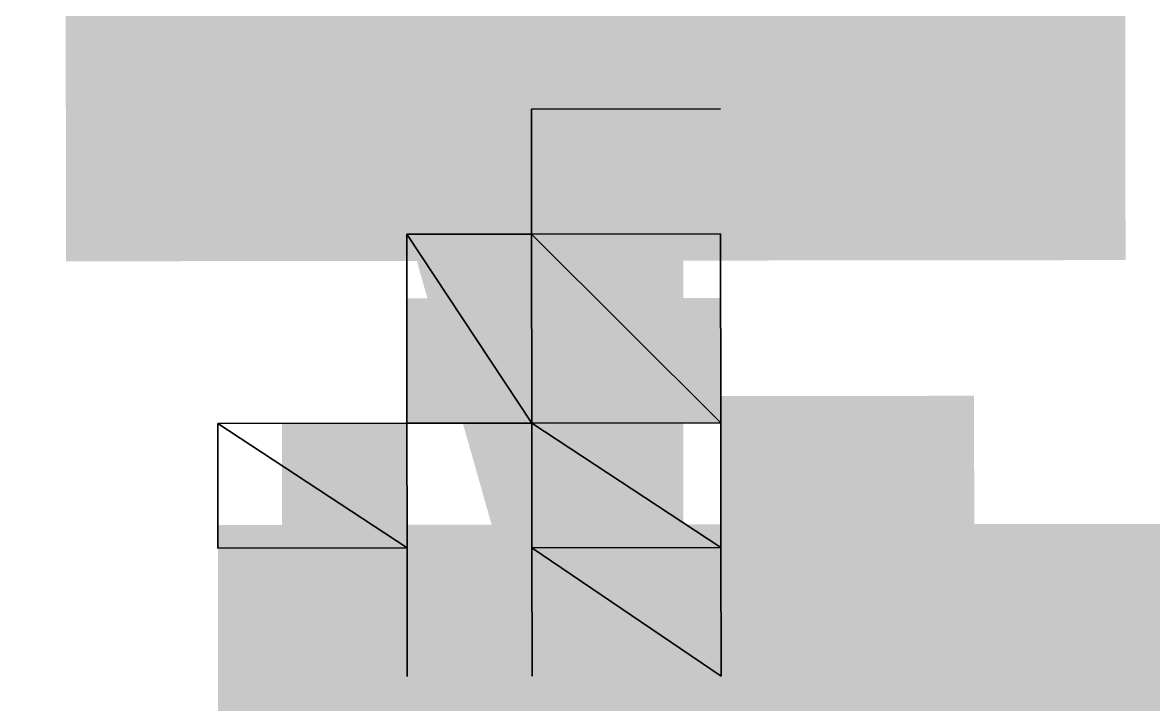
# Model space of a CAD drawing. Header units: feet. Extents: x -99009 to 3252343, y -11094690 to 9035152.
# Drawn here: x 2489733.1 to 2489757.82, y -1976369.21 to -1976354.3 of the extents above; entities that cross this region are included whole.
import ezdxf

# ---------------------------------------------------------------- set-up
doc = ezdxf.new("R2010")
doc.units = ezdxf.units.FT
doc.layers.add('1', color=1, linetype='Continuous')

# ---------------------------------------------------------------- blocks, each defined once
blk = doc.blocks.new('GRINDING MASTER')
at = {"linetype": 'ByBlock', "lineweight": -2, "transparency": 33554684}
for points in [[(1541727.747, -40119.5), (1541727.747, -40116.77), (1541727.747, -40116.77), (1541731.881, -40116.77), (1541731.881, -40119.5), (1541727.747, -40116.77), (1541727.747, -40116.77), (1541731.881, -40119.5), (1541727.747, -40119.5)], [(1541727.747, -40119.5), (1541727.747, -40116.77), (1541727.747, -40116.77), (1541731.881, -40116.77), (1541731.881, -40119.5), (1541727.747, -40116.77), (1541727.747, -40116.77), (1541731.881, -40119.5), (1541727.747, -40119.5)], [(1541727.747, -40119.5), (1541727.747, -40116.77), (1541727.747, -40116.77), (1541731.881, -40116.77), (1541731.881, -40119.5), (1541727.747, -40116.77), (1541727.747, -40116.77), (1541731.881, -40119.5), (1541727.747, -40119.5)], [(1541727.747, -40119.5), (1541727.747, -40116.77), (1541727.747, -40116.77), (1541731.881, -40116.77), (1541731.881, -40119.5), (1541727.747, -40116.77), (1541727.747, -40116.77), (1541731.881, -40119.5), (1541727.747, -40119.5)], [(1541727.747, -40119.5), (1541727.747, -40116.77), (1541727.747, -40116.77), (1541731.881, -40116.77), (1541731.881, -40119.5), (1541727.747, -40116.77), (1541727.747, -40116.77), (1541731.881, -40119.5), (1541727.747, -40119.5)], [(1541727.747, -40119.5), (1541727.747, -40116.77), (1541727.747, -40116.77), (1541731.881, -40116.77), (1541731.881, -40119.5), (1541727.747, -40116.77), (1541727.747, -40116.77), (1541731.881, -40119.5), (1541727.747, -40119.5)], [(1541731.881, -40119.5), (1541731.881, -40116.77), (1541731.881, -40116.77), (1541734.611, -40116.77), (1541734.611, -40119.5), (1541731.881, -40116.77), (1541731.881, -40116.77), (1541734.611, -40119.5), (1541731.881, -40119.5)], [(1541734.611, -40119.5), (1541734.611, -40119.5), (1541731.881, -40119.5), (1541731.881, -40116.77), (1541734.611, -40119.5), (1541734.611, -40119.5), (1541731.881, -40116.77), (1541734.611, -40116.77), (1541734.611, -40119.5)], [(1541731.881, -40119.5), (1541731.881, -40116.77), (1541734.611, -40116.77), (1541734.611, -40119.5), (1541731.881, -40119.5)], [(1541731.881, -40119.5), (1541731.881, -40116.77), (1541734.611, -40116.77), (1541734.611, -40119.5), (1541731.881, -40119.5)], [(1541725.017, -40122.23), (1541725.017, -40119.5), (1541727.747, -40122.23), (1541725.017, -40122.23)], [(1541727.747, -40122.23), (1541725.017, -40119.5), (1541727.747, -40119.5), (1541727.747, -40122.23)]]:
    blk.add_hatch(color=256, dxfattribs=at).paths.add_polyline_path(points)
at = {"linetype": 'ByBlock', "lineweight": -2, "transparency": 33554684, "const_width": 6.63}
for points in [[(1541737.341, -40102.964), (1541737.341, -40112.636), (1541730.477, -40112.636), (1541730.477, -40105.772), (1541730.477, -40112.636), (1541727.747, -40102.964)], [(1541723.613, -40102.964), (1541723.613, -40112.636), (1541740.149, -40112.636), (1541740.149, -40102.964)], [(1541740.149, -40122.23), (1541734.611, -40122.23)], [(1541723.613, -40125.038), (1541740.149, -40125.038), (1541723.613, -40131.902)]]:
    blk.add_lwpolyline(points, dxfattribs=at)
at = {"linetype": 'ByBlock', "lineweight": -2, "transparency": 33554684}
for points in [[(1541730.477, -40112.636), (1541730.477, -40115.366)], [(1541730.477, -40115.366), (1541730.477, -40112.636)], [(1541730.477, -40115.366), (1541730.477, -40112.636)], [(1541730.477, -40112.636), (1541730.477, -40115.366)], [(1541730.477, -40112.636), (1541734.611, -40112.636)], [(1541734.611, -40112.636), (1541730.477, -40112.636)], [(1541734.611, -40112.636), (1541730.477, -40112.636)], [(1541730.477, -40112.636), (1541734.611, -40112.636)], [(1541740.149, -40112.636), (1541740.149, -40112.636)], [(1541740.149, -40112.636), (1541740.149, -40112.636)], [(1541740.149, -40112.636), (1541740.149, -40112.636)], [(1541740.149, -40112.636), (1541740.149, -40112.636)], [(1541727.747, -40119.5), (1541727.747, -40115.366)], [(1541727.747, -40115.366), (1541727.747, -40119.5)], [(1541727.747, -40115.366), (1541727.747, -40119.5)], [(1541727.747, -40119.5), (1541727.747, -40115.366)], [(1541727.747, -40119.5), (1541727.747, -40115.366)], [(1541727.747, -40115.366), (1541727.747, -40119.5)], [(1541727.747, -40115.366), (1541727.747, -40119.5)], [(1541727.747, -40119.5), (1541727.747, -40115.366)], [(1541727.747, -40115.366), (1541730.477, -40115.366)], [(1541730.477, -40115.366), (1541727.747, -40115.366)], [(1541730.477, -40115.366), (1541727.747, -40115.366)], [(1541727.747, -40115.366), (1541730.477, -40115.366)], [(1541727.747, -40115.366), (1541730.477, -40115.366)], [(1541730.477, -40115.366), (1541727.747, -40115.366)], [(1541730.477, -40115.366), (1541727.747, -40115.366)], [(1541727.747, -40115.366), (1541730.477, -40115.366)], [(1541730.477, -40119.5), (1541727.747, -40115.366)], [(1541727.747, -40115.366), (1541730.477, -40119.5)], [(1541727.747, -40115.366), (1541727.747, -40119.5)], [(1541727.747, -40119.5), (1541727.747, -40115.366)], [(1541730.477, -40119.5), (1541727.747, -40115.366)], [(1541727.747, -40115.366), (1541730.477, -40119.5)], [(1541727.747, -40115.366), (1541730.477, -40115.366)], [(1541730.477, -40115.366), (1541727.747, -40115.366)], [(1541730.477, -40119.5), (1541727.747, -40115.366)], [(1541727.747, -40115.366), (1541730.477, -40119.5)], [(1541727.747, -40115.366), (1541727.747, -40119.5)], [(1541727.747, -40119.5), (1541727.747, -40115.366)], [(1541730.477, -40119.5), (1541727.747, -40115.366)], [(1541727.747, -40115.366), (1541730.477, -40119.5)], [(1541727.747, -40115.366), (1541730.477, -40115.366)], [(1541730.477, -40115.366), (1541727.747, -40115.366)], [(1541730.477, -40119.5), (1541727.747, -40115.366)], [(1541727.747, -40115.366), (1541730.477, -40119.5)], [(1541727.747, -40115.366), (1541727.747, -40119.5)], [(1541727.747, -40119.5), (1541727.747, -40115.366)], [(1541730.477, -40119.5), (1541727.747, -40115.366)], [(1541727.747, -40115.366), (1541730.477, -40119.5)], [(1541727.747, -40115.366), (1541730.477, -40115.366)], [(1541730.477, -40115.366), (1541727.747, -40115.366)], [(1541730.477, -40119.5), (1541727.747, -40115.366)], [(1541727.747, -40115.366), (1541730.477, -40119.5)], [(1541727.747, -40115.366), (1541727.747, -40119.5)], [(1541727.747, -40119.5), (1541727.747, -40115.366)], [(1541730.477, -40119.5), (1541727.747, -40115.366)], [(1541727.747, -40115.366), (1541730.477, -40119.5)], [(1541727.747, -40115.366), (1541730.477, -40115.366)], [(1541730.477, -40115.366), (1541727.747, -40115.366)], [(1541730.477, -40119.5), (1541727.747, -40115.366)], [(1541727.747, -40115.366), (1541730.477, -40119.5)], [(1541727.747, -40115.366), (1541727.747, -40119.5)], [(1541727.747, -40119.5), (1541727.747, -40115.366)], [(1541730.477, -40119.5), (1541727.747, -40115.366)], [(1541727.747, -40115.366), (1541730.477, -40119.5)], [(1541727.747, -40115.366), (1541730.477, -40115.366)], [(1541730.477, -40115.366), (1541727.747, -40115.366)], [(1541730.477, -40119.5), (1541727.747, -40115.366)], [(1541727.747, -40115.366), (1541730.477, -40119.5)], [(1541727.747, -40115.366), (1541727.747, -40119.5)], [(1541727.747, -40119.5), (1541727.747, -40115.366)], [(1541730.477, -40119.5), (1541727.747, -40115.366)], [(1541727.747, -40115.366), (1541730.477, -40119.5)], [(1541727.747, -40115.366), (1541730.477, -40115.366)], [(1541730.477, -40115.366), (1541727.747, -40115.366)], [(1541730.477, -40115.366), (1541730.477, -40115.366)], [(1541730.477, -40115.366), (1541730.477, -40115.366)], [(1541730.477, -40115.366), (1541730.477, -40115.366)], [(1541730.477, -40115.366), (1541730.477, -40115.366)], [(1541730.477, -40115.366), (1541730.477, -40115.366)], [(1541730.477, -40115.366), (1541730.477, -40115.366)], [(1541730.477, -40115.366), (1541730.477, -40115.366)], [(1541730.477, -40115.366), (1541730.477, -40115.366)], [(1541730.477, -40115.366), (1541730.477, -40115.366)], [(1541730.477, -40115.366), (1541730.477, -40115.366)], [(1541730.477, -40115.366), (1541730.477, -40115.366)], [(1541730.477, -40115.366), (1541730.477, -40115.366)], [(1541730.477, -40115.366), (1541730.477, -40115.366)], [(1541730.477, -40115.366), (1541730.477, -40115.366)], [(1541730.477, -40115.366), (1541730.477, -40115.366)], [(1541730.477, -40115.366), (1541730.477, -40115.366)], [(1541730.477, -40115.366), (1541730.477, -40115.366)], [(1541730.477, -40115.366), (1541730.477, -40115.366)], [(1541730.477, -40115.366), (1541730.477, -40115.366)], [(1541730.477, -40115.366), (1541730.477, -40115.366)], [(1541730.477, -40115.366), (1541730.477, -40115.366)], [(1541730.477, -40115.366), (1541730.477, -40115.366)], [(1541730.477, -40115.366), (1541730.477, -40115.366)], [(1541730.477, -40115.366), (1541730.477, -40115.366)], [(1541730.477, -40115.366), (1541730.477, -40115.366)], [(1541730.477, -40115.366), (1541730.477, -40115.366)], [(1541730.477, -40115.366), (1541730.477, -40115.366)], [(1541730.477, -40115.366), (1541730.477, -40115.366)], [(1541730.477, -40115.366), (1541730.477, -40115.366)], [(1541730.477, -40115.366), (1541730.477, -40115.366)], [(1541730.477, -40115.366), (1541730.477, -40115.366)], [(1541730.477, -40115.366), (1541730.477, -40115.366)], [(1541730.477, -40115.366), (1541730.477, -40115.366)], [(1541730.477, -40115.366), (1541730.477, -40115.366)], [(1541730.477, -40115.366), (1541730.477, -40115.366)], [(1541730.477, -40115.366), (1541730.477, -40115.366)], [(1541730.477, -40115.366), (1541730.477, -40115.366)], [(1541730.477, -40115.366), (1541730.477, -40115.366)], [(1541730.477, -40115.366), (1541730.477, -40115.366)], [(1541730.477, -40115.366), (1541730.477, -40115.366)], [(1541730.477, -40115.366), (1541730.477, -40115.366)], [(1541730.477, -40115.366), (1541730.477, -40115.366)], [(1541730.477, -40115.366), (1541730.477, -40115.366)], [(1541730.477, -40115.366), (1541730.477, -40115.366)], [(1541730.477, -40115.366), (1541730.477, -40115.366)], [(1541730.477, -40115.366), (1541730.477, -40115.366)], [(1541730.477, -40115.366), (1541730.477, -40115.366)], [(1541730.477, -40115.366), (1541730.477, -40115.366)], [(1541730.477, -40115.366), (1541730.477, -40115.366)], [(1541730.477, -40115.366), (1541730.477, -40115.366)], [(1541730.477, -40115.366), (1541730.477, -40115.366)], [(1541730.477, -40115.366), (1541730.477, -40115.366)], [(1541730.477, -40115.366), (1541730.477, -40115.366)], [(1541730.477, -40115.366), (1541730.477, -40115.366)], [(1541730.477, -40115.366), (1541730.477, -40115.366)], [(1541730.477, -40115.366), (1541730.477, -40115.366)], [(1541730.477, -40115.366), (1541730.477, -40115.366)], [(1541730.477, -40115.366), (1541730.477, -40115.366)], [(1541730.477, -40115.366), (1541730.477, -40115.366)], [(1541730.477, -40115.366), (1541730.477, -40115.366)], [(1541730.477, -40115.366), (1541730.477, -40115.366)], [(1541730.477, -40115.366), (1541730.477, -40115.366)], [(1541730.477, -40115.366), (1541730.477, -40115.366)], [(1541730.477, -40115.366), (1541730.477, -40115.366)], [(1541730.477, -40115.366), (1541730.477, -40115.366)], [(1541730.477, -40115.366), (1541730.477, -40115.366)], [(1541730.477, -40115.366), (1541730.477, -40115.366)], [(1541730.477, -40115.366), (1541730.477, -40115.366)], [(1541730.477, -40115.366), (1541730.477, -40115.366)], [(1541730.477, -40115.366), (1541730.477, -40115.366)], [(1541730.477, -40115.366), (1541730.477, -40115.366)], [(1541730.477, -40115.366), (1541730.477, -40115.366)], [(1541730.477, -40115.366), (1541734.611, -40115.366)], [(1541734.611, -40115.366), (1541730.477, -40115.366)], [(1541734.611, -40115.366), (1541730.477, -40115.366)], [(1541730.477, -40115.366), (1541734.611, -40115.366)], [(1541730.477, -40115.366), (1541734.611, -40115.366)], [(1541734.611, -40115.366), (1541730.477, -40115.366)], [(1541734.611, -40115.366), (1541730.477, -40115.366)], [(1541730.477, -40115.366), (1541734.611, -40115.366)], [(1541730.477, -40115.366), (1541734.611, -40115.366)], [(1541734.611, -40115.366), (1541730.477, -40115.366)], [(1541734.611, -40115.366), (1541730.477, -40115.366)], [(1541730.477, -40115.366), (1541734.611, -40115.366)], [(1541730.477, -40115.366), (1541734.611, -40115.366)], [(1541734.611, -40115.366), (1541730.477, -40115.366)], [(1541734.611, -40119.5), (1541730.477, -40115.366)], [(1541730.477, -40115.366), (1541734.611, -40119.5)], [(1541730.477, -40115.366), (1541730.477, -40119.5)], [(1541730.477, -40119.5), (1541730.477, -40115.366)], [(1541734.611, -40119.5), (1541730.477, -40115.366)], [(1541730.477, -40115.366), (1541734.611, -40119.5)], [(1541730.477, -40115.366), (1541734.611, -40115.366)], [(1541734.611, -40115.366), (1541730.477, -40115.366)], [(1541730.477, -40119.5), (1541730.477, -40115.366)], [(1541730.477, -40115.366), (1541730.477, -40119.5)], [(1541730.477, -40115.366), (1541730.477, -40119.5)], [(1541730.477, -40119.5), (1541730.477, -40115.366)], [(1541730.477, -40119.5), (1541730.477, -40115.366)], [(1541730.477, -40115.366), (1541730.477, -40119.5)], [(1541730.477, -40115.366), (1541730.477, -40119.5)], [(1541730.477, -40119.5), (1541730.477, -40115.366)], [(1541730.477, -40119.5), (1541730.477, -40115.366)], [(1541730.477, -40115.366), (1541730.477, -40119.5)], [(1541730.477, -40115.366), (1541730.477, -40119.5)], [(1541730.477, -40119.5), (1541730.477, -40115.366)], [(1541730.477, -40119.5), (1541730.477, -40115.366)], [(1541730.477, -40115.366), (1541730.477, -40119.5)], [(1541730.477, -40115.366), (1541734.611, -40115.366)], [(1541734.611, -40115.366), (1541730.477, -40115.366)], [(1541734.611, -40119.5), (1541730.477, -40115.366)], [(1541730.477, -40115.366), (1541734.611, -40119.5)], [(1541730.477, -40119.5), (1541730.477, -40115.366)], [(1541730.477, -40115.366), (1541730.477, -40119.5)], [(1541730.477, -40115.366), (1541730.477, -40119.5)], [(1541730.477, -40119.5), (1541730.477, -40115.366)], [(1541730.477, -40115.366), (1541730.477, -40119.5)], [(1541730.477, -40119.5), (1541730.477, -40115.366)], [(1541730.477, -40119.5), (1541730.477, -40115.366)], [(1541730.477, -40115.366), (1541730.477, -40119.5)], [(1541730.477, -40115.366), (1541730.477, -40119.5)], [(1541730.477, -40119.5), (1541730.477, -40115.366)], [(1541730.477, -40119.5), (1541730.477, -40115.366)], [(1541730.477, -40115.366), (1541730.477, -40119.5)], [(1541730.477, -40115.366), (1541730.477, -40119.5)], [(1541730.477, -40119.5), (1541730.477, -40115.366)], [(1541730.477, -40119.5), (1541730.477, -40115.366)], [(1541730.477, -40115.366), (1541730.477, -40119.5)], [(1541730.477, -40115.366), (1541730.477, -40119.5)], [(1541730.477, -40119.5), (1541730.477, -40115.366)], [(1541730.477, -40119.5), (1541730.477, -40115.366)], [(1541730.477, -40115.366), (1541730.477, -40119.5)], [(1541730.477, -40115.366), (1541730.477, -40119.5)], [(1541730.477, -40119.5), (1541730.477, -40115.366)], [(1541730.477, -40119.5), (1541730.477, -40115.366)], [(1541730.477, -40115.366), (1541730.477, -40119.5)], [(1541730.477, -40115.366), (1541730.477, -40119.5)], [(1541730.477, -40119.5), (1541730.477, -40115.366)], [(1541730.477, -40119.5), (1541730.477, -40115.366)], [(1541730.477, -40115.366), (1541730.477, -40119.5)], [(1541730.477, -40115.366), (1541730.477, -40119.5)], [(1541730.477, -40119.5), (1541730.477, -40115.366)], [(1541730.477, -40119.5), (1541730.477, -40115.366)], [(1541730.477, -40115.366), (1541730.477, -40119.5)], [(1541730.477, -40115.366), (1541730.477, -40119.5)], [(1541730.477, -40119.5), (1541730.477, -40115.366)], [(1541730.477, -40119.5), (1541730.477, -40115.366)], [(1541730.477, -40115.366), (1541730.477, -40119.5)], [(1541730.477, -40115.366), (1541730.477, -40119.5)], [(1541730.477, -40119.5), (1541730.477, -40115.366)], [(1541730.477, -40115.366), (1541730.477, -40119.5)], [(1541730.477, -40119.5), (1541730.477, -40115.366)], [(1541730.477, -40115.366), (1541730.477, -40119.5)], [(1541730.477, -40119.5), (1541730.477, -40115.366)], [(1541730.477, -40115.366), (1541730.477, -40119.5)], [(1541730.477, -40119.5), (1541730.477, -40115.366)], [(1541730.477, -40115.366), (1541730.477, -40119.5)], [(1541730.477, -40119.5), (1541730.477, -40115.366)], [(1541730.477, -40115.366), (1541730.477, -40119.5)], [(1541730.477, -40119.5), (1541730.477, -40115.366)], [(1541734.611, -40115.366), (1541734.611, -40115.366)], [(1541734.611, -40115.366), (1541734.611, -40115.366)], [(1541734.611, -40115.366), (1541734.611, -40115.366)], [(1541734.611, -40115.366), (1541734.611, -40115.366)], [(1541734.611, -40115.366), (1541734.611, -40115.366)], [(1541734.611, -40115.366), (1541734.611, -40115.366)], [(1541734.611, -40115.366), (1541734.611, -40119.5)], [(1541734.611, -40119.5), (1541734.611, -40115.366)], [(1541734.611, -40119.5), (1541734.611, -40115.366)], [(1541734.611, -40115.366), (1541734.611, -40119.5)], [(1541734.611, -40115.366), (1541734.611, -40119.5)], [(1541734.611, -40119.5), (1541734.611, -40115.366)], [(1541734.611, -40115.366), (1541734.611, -40119.5)], [(1541734.611, -40119.5), (1541734.611, -40115.366)], [(1541734.611, -40119.5), (1541734.611, -40115.366)], [(1541734.611, -40115.366), (1541734.611, -40119.5)], [(1541734.611, -40115.366), (1541734.611, -40119.5)], [(1541734.611, -40119.5), (1541734.611, -40115.366)], [(1541723.613, -40119.5), (1541727.747, -40122.23)], [(1541727.747, -40122.23), (1541723.613, -40119.5)], [(1541723.613, -40122.23), (1541723.613, -40119.5)], [(1541723.613, -40119.5), (1541723.613, -40122.23)], [(1541723.613, -40119.5), (1541727.747, -40122.23)], [(1541727.747, -40122.23), (1541723.613, -40119.5)], [(1541727.747, -40119.5), (1541723.613, -40119.5)], [(1541723.613, -40119.5), (1541727.747, -40119.5)], [(1541723.613, -40119.5), (1541727.747, -40122.23)], [(1541727.747, -40122.23), (1541723.613, -40119.5)], [(1541723.613, -40122.23), (1541723.613, -40119.5)], [(1541723.613, -40119.5), (1541723.613, -40122.23)], [(1541723.613, -40119.5), (1541727.747, -40122.23)], [(1541727.747, -40122.23), (1541723.613, -40119.5)], [(1541723.613, -40119.5), (1541727.747, -40119.5)], [(1541727.747, -40119.5), (1541723.613, -40119.5)], [(1541727.747, -40119.5), (1541723.613, -40119.5)], [(1541723.613, -40119.5), (1541727.747, -40119.5)], [(1541723.613, -40119.5), (1541727.747, -40119.5)], [(1541727.747, -40119.5), (1541723.613, -40119.5)], [(1541727.747, -40122.23), (1541727.747, -40119.5)], [(1541727.747, -40119.5), (1541727.747, -40122.23)], [(1541727.747, -40122.23), (1541727.747, -40119.5)], [(1541727.747, -40119.5), (1541727.747, -40122.23)], [(1541727.747, -40119.5), (1541727.747, -40119.5)], [(1541727.747, -40119.5), (1541727.747, -40119.5)], [(1541727.747, -40119.5), (1541727.747, -40119.5)], [(1541727.747, -40119.5), (1541727.747, -40119.5)], [(1541727.747, -40119.5), (1541727.747, -40119.5)], [(1541727.747, -40119.5), (1541727.747, -40119.5)], [(1541727.747, -40119.5), (1541727.747, -40119.5)], [(1541727.747, -40119.5), (1541727.747, -40119.5)], [(1541727.747, -40119.5), (1541727.747, -40119.5)], [(1541727.747, -40119.5), (1541727.747, -40119.5)], [(1541727.747, -40119.5), (1541730.477, -40119.5)], [(1541730.477, -40119.5), (1541727.747, -40119.5)], [(1541727.747, -40119.5), (1541730.477, -40119.5)], [(1541730.477, -40119.5), (1541727.747, -40119.5)], [(1541727.747, -40119.5), (1541730.477, -40119.5)], [(1541730.477, -40119.5), (1541727.747, -40119.5)], [(1541727.747, -40119.5), (1541730.477, -40119.5)], [(1541730.477, -40119.5), (1541727.747, -40119.5)], [(1541727.747, -40119.5), (1541730.477, -40119.5)], [(1541730.477, -40119.5), (1541727.747, -40119.5)], [(1541727.747, -40119.5), (1541730.477, -40119.5)], [(1541730.477, -40119.5), (1541727.747, -40119.5)], [(1541727.747, -40119.5), (1541730.477, -40119.5)], [(1541730.477, -40119.5), (1541727.747, -40119.5)], [(1541730.477, -40119.5), (1541727.747, -40119.5)], [(1541727.747, -40119.5), (1541730.477, -40119.5)], [(1541727.747, -40119.5), (1541727.747, -40119.5)], [(1541727.747, -40119.5), (1541727.747, -40119.5)], [(1541727.747, -40119.5), (1541727.747, -40119.5)], [(1541727.747, -40119.5), (1541727.747, -40119.5)], [(1541727.747, -40119.5), (1541727.747, -40119.5)], [(1541727.747, -40119.5), (1541727.747, -40119.5)], [(1541727.747, -40119.5), (1541727.747, -40119.5)], [(1541727.747, -40119.5), (1541727.747, -40119.5)], [(1541727.747, -40119.5), (1541727.747, -40119.5)], [(1541727.747, -40119.5), (1541727.747, -40119.5)], [(1541727.747, -40119.5), (1541727.747, -40119.5)], [(1541727.747, -40119.5), (1541727.747, -40119.5)], [(1541727.747, -40119.5), (1541727.747, -40119.5)], [(1541727.747, -40119.5), (1541727.747, -40119.5)], [(1541727.747, -40119.5), (1541727.747, -40119.5)], [(1541727.747, -40119.5), (1541727.747, -40119.5)], [(1541727.747, -40119.5), (1541727.747, -40119.5)], [(1541727.747, -40119.5), (1541727.747, -40119.5)], [(1541727.747, -40119.5), (1541727.747, -40119.5)], [(1541727.747, -40119.5), (1541727.747, -40119.5)], [(1541727.747, -40119.5), (1541727.747, -40119.5)], [(1541727.747, -40119.5), (1541727.747, -40119.5)], [(1541727.747, -40119.5), (1541727.747, -40119.5)], [(1541727.747, -40119.5), (1541727.747, -40119.5)], [(1541727.747, -40119.5), (1541727.747, -40122.23)], [(1541727.747, -40122.23), (1541727.747, -40119.5)], [(1541727.747, -40122.23), (1541727.747, -40119.5)], [(1541727.747, -40119.5), (1541727.747, -40122.23)], [(1541727.747, -40119.5), (1541727.747, -40122.23)], [(1541727.747, -40122.23), (1541727.747, -40119.5)], [(1541727.747, -40122.23), (1541727.747, -40119.5)], [(1541727.747, -40119.5), (1541727.747, -40122.23)], [(1541727.747, -40119.5), (1541727.747, -40122.23)], [(1541727.747, -40122.23), (1541727.747, -40119.5)], [(1541727.747, -40122.23), (1541727.747, -40119.5)], [(1541727.747, -40119.5), (1541727.747, -40122.23)], [(1541727.747, -40119.5), (1541727.747, -40122.23)], [(1541727.747, -40122.23), (1541727.747, -40119.5)], [(1541727.747, -40122.23), (1541727.747, -40119.5)], [(1541727.747, -40119.5), (1541727.747, -40122.23)], [(1541727.747, -40119.5), (1541727.747, -40122.23)], [(1541727.747, -40122.23), (1541727.747, -40119.5)], [(1541727.747, -40122.23), (1541727.747, -40119.5)], [(1541727.747, -40119.5), (1541727.747, -40122.23)], [(1541730.477, -40119.5), (1541734.611, -40119.5)], [(1541734.611, -40119.5), (1541730.477, -40119.5)], [(1541734.611, -40119.5), (1541730.477, -40119.5)], [(1541730.477, -40119.5), (1541734.611, -40119.5)], [(1541730.477, -40119.5), (1541730.477, -40119.5)], [(1541730.477, -40119.5), (1541730.477, -40119.5)], [(1541730.477, -40119.5), (1541730.477, -40119.5)], [(1541730.477, -40119.5), (1541730.477, -40119.5)], [(1541730.477, -40119.5), (1541734.611, -40119.5)], [(1541734.611, -40119.5), (1541730.477, -40119.5)], [(1541730.477, -40122.23), (1541730.477, -40119.5)], [(1541730.477, -40119.5), (1541730.477, -40122.23)], [(1541730.477, -40119.5), (1541734.611, -40122.23)], [(1541734.611, -40122.23), (1541730.477, -40119.5)], [(1541730.477, -40122.23), (1541730.477, -40119.5)], [(1541730.477, -40119.5), (1541730.477, -40122.23)], [(1541730.477, -40119.5), (1541734.611, -40122.23)], [(1541734.611, -40122.23), (1541730.477, -40119.5)], [(1541730.477, -40122.23), (1541730.477, -40119.5)], [(1541730.477, -40119.5), (1541730.477, -40122.23)], [(1541730.477, -40119.5), (1541734.611, -40122.23)], [(1541734.611, -40122.23), (1541730.477, -40119.5)], [(1541730.477, -40122.23), (1541730.477, -40119.5)], [(1541730.477, -40119.5), (1541730.477, -40122.23)], [(1541730.477, -40119.5), (1541734.611, -40122.23)], [(1541734.611, -40122.23), (1541730.477, -40119.5)], [(1541734.611, -40119.5), (1541730.477, -40119.5)], [(1541730.477, -40119.5), (1541734.611, -40119.5)], [(1541730.477, -40119.5), (1541734.611, -40122.23)], [(1541734.611, -40122.23), (1541730.477, -40119.5)], [(1541734.611, -40119.5), (1541730.477, -40119.5)], [(1541730.477, -40119.5), (1541734.611, -40119.5)], [(1541730.477, -40119.5), (1541734.611, -40122.23)], [(1541734.611, -40122.23), (1541730.477, -40119.5)], [(1541734.611, -40119.5), (1541730.477, -40119.5)], [(1541730.477, -40119.5), (1541734.611, -40119.5)], [(1541730.477, -40119.5), (1541734.611, -40119.5)], [(1541734.611, -40119.5), (1541730.477, -40119.5)], [(1541734.611, -40119.5), (1541730.477, -40119.5)], [(1541730.477, -40119.5), (1541734.611, -40119.5)], [(1541730.477, -40119.5), (1541734.611, -40119.5)], [(1541734.611, -40119.5), (1541730.477, -40119.5)], [(1541734.611, -40119.5), (1541730.477, -40119.5)], [(1541730.477, -40119.5), (1541734.611, -40119.5)], [(1541730.477, -40119.5), (1541734.611, -40119.5)], [(1541734.611, -40119.5), (1541730.477, -40119.5)], [(1541734.611, -40119.5), (1541730.477, -40119.5)], [(1541730.477, -40119.5), (1541734.611, -40119.5)], [(1541730.477, -40119.5), (1541734.611, -40119.5)], [(1541734.611, -40119.5), (1541730.477, -40119.5)], [(1541734.611, -40119.5), (1541730.477, -40119.5)], [(1541730.477, -40119.5), (1541734.611, -40119.5)], [(1541730.477, -40119.5), (1541734.611, -40119.5)], [(1541734.611, -40119.5), (1541730.477, -40119.5)], [(1541734.611, -40119.5), (1541730.477, -40119.5)], [(1541730.477, -40119.5), (1541734.611, -40119.5)], [(1541730.477, -40119.5), (1541734.611, -40119.5)], [(1541734.611, -40119.5), (1541730.477, -40119.5)], [(1541734.611, -40119.5), (1541730.477, -40119.5)], [(1541730.477, -40119.5), (1541734.611, -40119.5)], [(1541730.477, -40119.5), (1541730.477, -40119.5)], [(1541730.477, -40119.5), (1541730.477, -40119.5)], [(1541730.477, -40119.5), (1541730.477, -40119.5)], [(1541730.477, -40119.5), (1541730.477, -40119.5)], [(1541730.477, -40119.5), (1541730.477, -40119.5)], [(1541730.477, -40119.5), (1541730.477, -40119.5)], [(1541730.477, -40119.5), (1541730.477, -40119.5)], [(1541730.477, -40119.5), (1541730.477, -40119.5)], [(1541730.477, -40119.5), (1541730.477, -40119.5)], [(1541730.477, -40119.5), (1541730.477, -40119.5)], [(1541730.477, -40119.5), (1541730.477, -40119.5)], [(1541730.477, -40119.5), (1541730.477, -40119.5)], [(1541730.477, -40119.5), (1541730.477, -40119.5)], [(1541730.477, -40119.5), (1541730.477, -40119.5)], [(1541730.477, -40119.5), (1541730.477, -40119.5)], [(1541730.477, -40119.5), (1541730.477, -40119.5)], [(1541734.611, -40119.5), (1541734.611, -40119.5)], [(1541734.611, -40119.5), (1541734.611, -40119.5)], [(1541734.611, -40119.5), (1541734.611, -40119.5)], [(1541734.611, -40119.5), (1541734.611, -40119.5)], [(1541734.611, -40119.5), (1541734.611, -40119.5)], [(1541734.611, -40119.5), (1541734.611, -40119.5)], [(1541734.611, -40119.5), (1541734.611, -40119.5)], [(1541734.611, -40119.5), (1541734.611, -40119.5)], [(1541734.611, -40119.5), (1541734.611, -40119.5)], [(1541734.611, -40119.5), (1541734.611, -40119.5)], [(1541734.611, -40119.5), (1541734.611, -40119.5)], [(1541734.611, -40119.5), (1541734.611, -40119.5)], [(1541734.611, -40119.5), (1541734.611, -40119.5)], [(1541734.611, -40119.5), (1541734.611, -40119.5)], [(1541734.611, -40119.5), (1541734.611, -40119.5)], [(1541734.611, -40119.5), (1541734.611, -40119.5)], [(1541734.611, -40119.5), (1541734.611, -40122.23)], [(1541734.611, -40122.23), (1541734.611, -40119.5)], [(1541734.611, -40122.23), (1541734.611, -40119.5)], [(1541734.611, -40119.5), (1541734.611, -40122.23)], [(1541734.611, -40119.5), (1541734.611, -40122.23)], [(1541734.611, -40122.23), (1541734.611, -40119.5)], [(1541734.611, -40122.23), (1541734.611, -40119.5)], [(1541734.611, -40119.5), (1541734.611, -40122.23)], [(1541734.611, -40119.5), (1541734.611, -40122.23)], [(1541734.611, -40122.23), (1541734.611, -40119.5)], [(1541734.611, -40122.23), (1541734.611, -40119.5)], [(1541734.611, -40119.5), (1541734.611, -40122.23)], [(1541734.611, -40119.5), (1541734.611, -40122.23)], [(1541734.611, -40122.23), (1541734.611, -40119.5)], [(1541734.611, -40122.23), (1541734.611, -40119.5)], [(1541734.611, -40119.5), (1541734.611, -40122.23)], [(1541734.611, -40119.5), (1541734.611, -40122.23)], [(1541734.611, -40122.23), (1541734.611, -40119.5)], [(1541734.611, -40122.23), (1541734.611, -40119.5)], [(1541734.611, -40119.5), (1541734.611, -40122.23)], [(1541734.611, -40119.5), (1541734.611, -40122.23)], [(1541734.611, -40122.23), (1541734.611, -40119.5)], [(1541734.611, -40122.23), (1541734.611, -40119.5)], [(1541734.611, -40119.5), (1541734.611, -40122.23)], [(1541734.611, -40122.23), (1541734.611, -40119.5)], [(1541734.611, -40119.5), (1541734.611, -40122.23)], [(1541734.611, -40122.23), (1541734.611, -40119.5)], [(1541734.611, -40119.5), (1541734.611, -40122.23)], [(1541734.611, -40122.23), (1541734.611, -40119.5)], [(1541734.611, -40119.5), (1541734.611, -40122.23)], [(1541734.611, -40122.23), (1541734.611, -40119.5)], [(1541734.611, -40119.5), (1541734.611, -40122.23)], [(1541734.611, -40119.5), (1541734.611, -40119.5)], [(1541734.611, -40119.5), (1541734.611, -40119.5)], [(1541734.611, -40119.5), (1541734.611, -40119.5)], [(1541734.611, -40119.5), (1541734.611, -40119.5)], [(1541734.611, -40119.5), (1541734.611, -40119.5)], [(1541734.611, -40119.5), (1541734.611, -40119.5)], [(1541734.611, -40119.5), (1541734.611, -40119.5)], [(1541734.611, -40119.5), (1541734.611, -40119.5)], [(1541734.611, -40119.5), (1541734.611, -40119.5)], [(1541734.611, -40119.5), (1541734.611, -40119.5)], [(1541734.611, -40119.5), (1541734.611, -40119.5)], [(1541734.611, -40119.5), (1541734.611, -40119.5)], [(1541723.613, -40122.23), (1541727.747, -40122.23)], [(1541727.747, -40122.23), (1541723.613, -40122.23)], [(1541727.747, -40122.23), (1541723.613, -40122.23)], [(1541723.613, -40122.23), (1541727.747, -40122.23)], [(1541723.613, -40122.23), (1541727.747, -40122.23)], [(1541727.747, -40122.23), (1541723.613, -40122.23)], [(1541727.747, -40122.23), (1541723.613, -40122.23)], [(1541723.613, -40122.23), (1541727.747, -40122.23)], [(1541727.747, -40122.23), (1541727.747, -40122.23)], [(1541727.747, -40122.23), (1541727.747, -40122.23)], [(1541727.747, -40122.23), (1541727.747, -40122.23)], [(1541727.747, -40122.23), (1541727.747, -40122.23)], [(1541727.747, -40122.23), (1541727.747, -40122.23)], [(1541727.747, -40122.23), (1541727.747, -40122.23)], [(1541727.747, -40122.23), (1541727.747, -40122.23)], [(1541727.747, -40122.23), (1541727.747, -40122.23)], [(1541727.747, -40122.23), (1541727.747, -40122.23)], [(1541727.747, -40122.23), (1541727.747, -40122.23)], [(1541727.747, -40122.23), (1541727.747, -40122.23)], [(1541727.747, -40122.23), (1541727.747, -40122.23)], [(1541727.747, -40122.23), (1541727.747, -40122.23)], [(1541727.747, -40122.23), (1541727.747, -40122.23)], [(1541727.747, -40122.23), (1541727.747, -40122.23)], [(1541727.747, -40122.23), (1541727.747, -40122.23)], [(1541727.747, -40122.23), (1541727.747, -40122.23)], [(1541727.747, -40122.23), (1541727.747, -40122.23)], [(1541727.747, -40122.23), (1541727.747, -40122.23)], [(1541727.747, -40122.23), (1541727.747, -40122.23)], [(1541727.747, -40122.23), (1541727.747, -40122.23)], [(1541727.747, -40122.23), (1541727.747, -40122.23)], [(1541727.747, -40122.23), (1541727.747, -40122.23)], [(1541727.747, -40122.23), (1541727.747, -40122.23)], [(1541727.747, -40122.23), (1541727.747, -40122.23)], [(1541727.747, -40122.23), (1541727.747, -40122.23)], [(1541727.747, -40122.23), (1541727.747, -40122.23)], [(1541727.747, -40122.23), (1541727.747, -40122.23)], [(1541727.747, -40122.23), (1541727.747, -40122.23)], [(1541727.747, -40122.23), (1541727.747, -40122.23)], [(1541727.747, -40122.23), (1541727.747, -40122.23)], [(1541727.747, -40122.23), (1541727.747, -40122.23)], [(1541727.747, -40122.23), (1541727.747, -40122.23)], [(1541727.747, -40122.23), (1541727.747, -40122.23)], [(1541727.747, -40122.23), (1541727.747, -40125.038)], [(1541727.747, -40125.038), (1541727.747, -40122.23)], [(1541727.747, -40125.038), (1541727.747, -40122.23)], [(1541727.747, -40122.23), (1541727.747, -40125.038)], [(1541727.747, -40122.23), (1541727.747, -40125.038)], [(1541727.747, -40125.038), (1541727.747, -40122.23)], [(1541727.747, -40125.038), (1541727.747, -40122.23)], [(1541727.747, -40122.23), (1541727.747, -40125.038)], [(1541734.611, -40125.038), (1541730.477, -40122.23)], [(1541730.477, -40122.23), (1541734.611, -40125.038)], [(1541730.477, -40122.23), (1541730.477, -40125.038)], [(1541730.477, -40125.038), (1541730.477, -40122.23)], [(1541734.611, -40125.038), (1541730.477, -40122.23)], [(1541730.477, -40122.23), (1541734.611, -40125.038)], [(1541734.611, -40122.23), (1541730.477, -40122.23)], [(1541730.477, -40122.23), (1541734.611, -40122.23)], [(1541734.611, -40122.23), (1541730.477, -40122.23)], [(1541730.477, -40122.23), (1541734.611, -40122.23)], [(1541734.611, -40122.23), (1541730.477, -40122.23)], [(1541730.477, -40122.23), (1541734.611, -40122.23)], [(1541730.477, -40122.23), (1541734.611, -40122.23)], [(1541734.611, -40122.23), (1541730.477, -40122.23)], [(1541734.611, -40122.23), (1541730.477, -40122.23)], [(1541730.477, -40122.23), (1541734.611, -40122.23)], [(1541730.477, -40122.23), (1541734.611, -40122.23)], [(1541734.611, -40122.23), (1541730.477, -40122.23)], [(1541734.611, -40122.23), (1541730.477, -40122.23)], [(1541730.477, -40122.23), (1541734.611, -40122.23)], [(1541730.477, -40122.23), (1541734.611, -40122.23)], [(1541734.611, -40122.23), (1541730.477, -40122.23)], [(1541734.611, -40122.23), (1541730.477, -40122.23)], [(1541730.477, -40122.23), (1541734.611, -40122.23)], [(1541730.477, -40122.23), (1541734.611, -40122.23)], [(1541734.611, -40122.23), (1541730.477, -40122.23)], [(1541734.611, -40122.23), (1541730.477, -40122.23)], [(1541730.477, -40122.23), (1541734.611, -40122.23)], [(1541734.611, -40122.23), (1541734.611, -40122.23)], [(1541734.611, -40122.23), (1541734.611, -40122.23)], [(1541734.611, -40122.23), (1541734.611, -40122.23)], [(1541734.611, -40122.23), (1541734.611, -40122.23)], [(1541734.611, -40122.23), (1541734.611, -40122.23)], [(1541734.611, -40122.23), (1541734.611, -40122.23)], [(1541734.611, -40122.23), (1541734.611, -40122.23)], [(1541734.611, -40122.23), (1541734.611, -40122.23)], [(1541734.611, -40122.23), (1541734.611, -40122.23)], [(1541734.611, -40122.23), (1541734.611, -40122.23)], [(1541734.611, -40122.23), (1541734.611, -40122.23)], [(1541734.611, -40122.23), (1541734.611, -40122.23)], [(1541734.611, -40122.23), (1541734.611, -40122.23)], [(1541734.611, -40122.23), (1541734.611, -40122.23)], [(1541734.611, -40122.23), (1541734.611, -40122.23)], [(1541734.611, -40122.23), (1541734.611, -40122.23)], [(1541734.611, -40122.23), (1541734.611, -40122.23)], [(1541734.611, -40122.23), (1541734.611, -40122.23)], [(1541734.611, -40122.23), (1541734.611, -40122.23)], [(1541734.611, -40122.23), (1541734.611, -40122.23)], [(1541734.611, -40122.23), (1541734.611, -40122.23)], [(1541734.611, -40122.23), (1541734.611, -40122.23)], [(1541734.611, -40122.23), (1541734.611, -40122.23)], [(1541734.611, -40122.23), (1541734.611, -40122.23)], [(1541734.611, -40122.23), (1541734.611, -40122.23)], [(1541734.611, -40122.23), (1541734.611, -40122.23)], [(1541734.611, -40122.23), (1541734.611, -40122.23)], [(1541734.611, -40122.23), (1541734.611, -40122.23)], [(1541734.611, -40122.23), (1541734.611, -40122.23)], [(1541734.611, -40122.23), (1541734.611, -40122.23)], [(1541734.611, -40122.23), (1541734.611, -40122.23)], [(1541734.611, -40122.23), (1541734.611, -40122.23)], [(1541734.611, -40122.23), (1541734.611, -40122.23)], [(1541734.611, -40122.23), (1541734.611, -40122.23)], [(1541734.611, -40122.23), (1541734.611, -40122.23)], [(1541734.611, -40122.23), (1541734.611, -40122.23)], [(1541734.611, -40122.23), (1541734.611, -40122.23)], [(1541734.611, -40122.23), (1541734.611, -40122.23)], [(1541734.611, -40122.23), (1541734.611, -40122.23)], [(1541734.611, -40122.23), (1541734.611, -40122.23)], [(1541734.611, -40122.23), (1541734.611, -40125.038)], [(1541734.611, -40125.038), (1541734.611, -40122.23)], [(1541734.611, -40125.038), (1541734.611, -40122.23)], [(1541734.611, -40122.23), (1541734.611, -40125.038)], [(1541734.611, -40122.23), (1541734.611, -40125.038)], [(1541734.611, -40125.038), (1541734.611, -40122.23)], [(1541734.611, -40125.038), (1541734.611, -40122.23)], [(1541734.611, -40122.23), (1541734.611, -40125.038)], [(1541734.611, -40122.23), (1541734.611, -40125.038)], [(1541734.611, -40125.038), (1541734.611, -40122.23)], [(1541734.611, -40125.038), (1541734.611, -40122.23)], [(1541734.611, -40122.23), (1541734.611, -40125.038)], [(1541734.611, -40122.23), (1541734.611, -40125.038)], [(1541734.611, -40125.038), (1541734.611, -40122.23)], [(1541734.611, -40122.23), (1541734.611, -40122.23)], [(1541734.611, -40122.23), (1541734.611, -40122.23)], [(1541734.611, -40122.23), (1541734.611, -40122.23)], [(1541734.611, -40122.23), (1541734.611, -40122.23)], [(1541734.611, -40122.23), (1541734.611, -40122.23)], [(1541734.611, -40122.23), (1541734.611, -40122.23)], [(1541734.611, -40122.23), (1541734.611, -40122.23)], [(1541734.611, -40122.23), (1541734.611, -40122.23)], [(1541727.747, -40125.038), (1541727.747, -40125.038)], [(1541727.747, -40125.038), (1541727.747, -40125.038)], [(1541727.747, -40125.038), (1541727.747, -40125.038)], [(1541727.747, -40125.038), (1541727.747, -40125.038)], [(1541730.477, -40125.038), (1541730.477, -40125.038)], [(1541730.477, -40125.038), (1541730.477, -40125.038)], [(1541730.477, -40125.038), (1541730.477, -40125.038)], [(1541730.477, -40125.038), (1541730.477, -40125.038)], [(1541730.477, -40125.038), (1541730.477, -40125.038)], [(1541730.477, -40125.038), (1541730.477, -40125.038)], [(1541730.477, -40125.038), (1541730.477, -40125.038)], [(1541730.477, -40125.038), (1541730.477, -40125.038)], [(1541734.611, -40125.038), (1541734.611, -40125.038)], [(1541734.611, -40125.038), (1541734.611, -40125.038)], [(1541734.611, -40125.038), (1541734.611, -40125.038)], [(1541734.611, -40125.038), (1541734.611, -40125.038)], [(1541740.149, -40125.038), (1541740.149, -40125.038)], [(1541740.149, -40125.038), (1541740.149, -40125.038)], [(1541740.149, -40125.038), (1541740.149, -40125.038)], [(1541740.149, -40125.038), (1541740.149, -40125.038)]]:
    blk.add_lwpolyline(points, dxfattribs=at)

msp = doc.modelspace()

# ---------------------------------------------------------------- linework, layer by layer
at = {"layer": '1'}
msp.add_arc((2520410.24778, -1978395.99612), 100000, 84.1346387202, 194.3871675539, dxfattribs=at)

# ---------------------------------------------------------------- block references
at = {"transparency": 33554684, "rotation": 0.06505171407317947}
msp.add_blockref('GRINDING MASTER', (947969.19485, -1937994.01305), dxfattribs=at)

doc.saveas('drawing.dxf')
